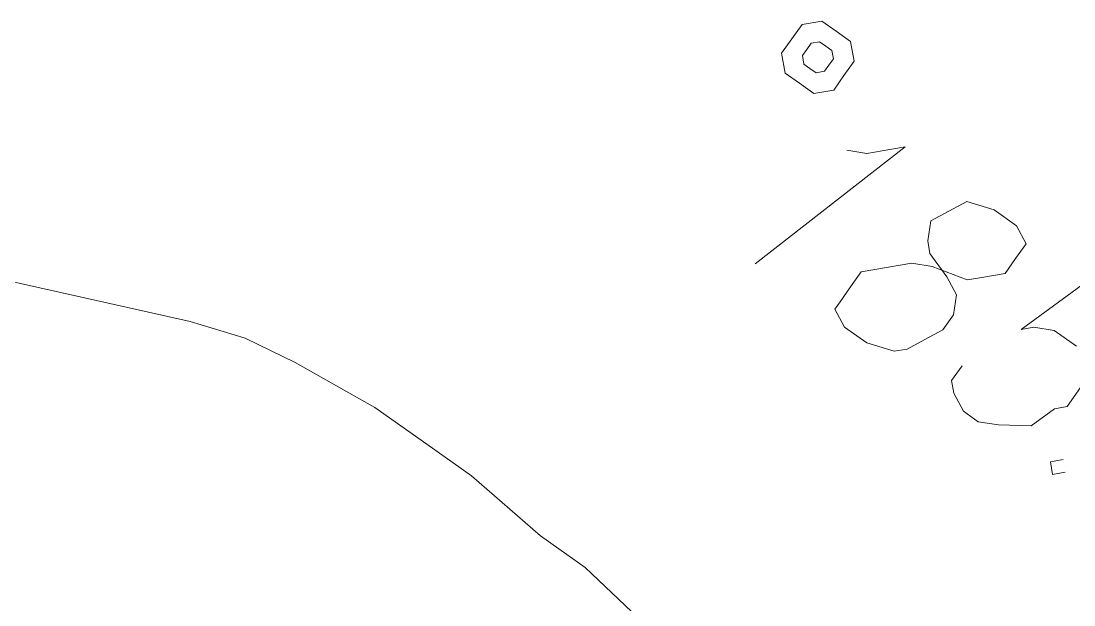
# Model space of a CAD drawing. Header units: millimetres. Extents: x -45570 to 57695, y -24100 to 57483.
# Drawn here: x 26740 to 31951, y -1506 to 1384 of the extents above; entities that cross this region are included whole.
import ezdxf

# ---------------------------------------------------------------- set-up
doc = ezdxf.new("R2010")
doc.units = ezdxf.units.MM
doc.layers.add('НВК_топо', color=9, linetype='Continuous', lineweight=9)

# ---------------------------------------------------------------- blocks, each defined once
blk = doc.blocks.new('ТОПО')
at = {"layer": 'НВК_топо'}
for p, q in [((31115.4, 761.1), (30374, 181.4)), ((30827.3, 744.1), (30926.9, 728.8)), ((30926.9, 728.8), (31115.4, 761.1)), ((31420.5, 490), (31331.6, 442.4)), ((31556.9, 448.7), (31420.5, 490)), ((31331.6, 442.4), (31242.8, 394.9)), ((31667.3, 370.6), (31556.9, 448.7)), ((31242.8, 394.9), (31227.5, 295.2)), ((31714.8, 281.7), (31667.3, 370.6)), ((27577.5, -103.4), (25862.5, 281.9)), ((31227.5, 295.2), (31238.3, 232.4)), ((31662.7, 208.1), (31714.8, 281.7)), ((31238.3, 232.4), (31322.6, 117.5)), ((30898.1, 141.8), (31023.7, 163.4)), ((31023.7, 163.4), (31149.4, 184.9)), ((31149.4, 184.9), (31249, 169.6)), ((31249, 169.6), (31422.2, 102.3)), ((31610.7, 134.5), (31662.7, 208.1)), ((30846, 68.3), (30898.1, 141.8)), ((31322.6, 117.5), (31370.1, 28.7)), ((31422.2, 102.3), (31485, 113)), ((31485, 113), (31610.7, 134.5)), ((32035.2, 110.2), (31690.5, -142.8)), ((30794, -5.3), (30846, 68.3)), ((31370.1, 28.7), (31354.9, -70.9)), ((30767.9, -42.1), (30794, -5.3)), ((30815.5, -131), (30767.9, -42.1)), ((27850.3, -186.1), (27577.5, -103.4)), ((31354.9, -70.9), (31302.8, -144.5)), ((30925.9, -209.1), (30815.5, -131)), ((31302.8, -144.5), (31213.9, -192.1)), ((31690.5, -142.8), (31753.3, -132)), ((31753.3, -132), (31852.9, -147.3)), ((31852.9, -147.3), (31963.3, -225.4)), ((28097.1, -305.5), (27850.3, -186.1)), ((31213.9, -192.1), (31125.1, -239.6)), ((31062.3, -250.4), (30925.9, -209.1)), ((31125.1, -239.6), (31062.3, -250.4)), ((28491, -529), (28097.1, -305.5)), ((31345.8, -395.8), (31397.9, -322.2)), ((31356.6, -458.6), (31345.8, -395.8)), ((31995.6, -413.9), (31917.5, -524.3)), ((31404.1, -547.5), (31356.6, -458.6)), ((28748.5, -711.2), (28491, -529)), ((31477.7, -599.6), (31404.1, -547.5)), ((31854.7, -535), (31739.8, -619.4)), ((31917.5, -524.3), (31854.7, -535)), ((31577.3, -614.8), (31477.7, -599.6)), ((31739.8, -619.4), (31577.3, -614.8)), ((28969.3, -867.4), (28748.5, -711.2)), ((31897.7, -786.3), (31834.9, -797.1)), ((31834.9, -797.1), (31845.6, -859.9)), ((29311.1, -1164.6), (28969.3, -867.4)), ((31845.6, -859.9), (31908.5, -849.1)), ((29531.9, -1320.8), (29311.1, -1164.6)), ((29763.4, -1539.8), (29531.9, -1320.8))]:
    blk.add_line(p, q, dxfattribs=at)
for points in [[(30774.9, 1333.2), (30703.8, 1383.6), (30605.4, 1366.7), (30555, 1295.6)], [(30812.6, 1113.4), (30862.9, 1184.5), (30846, 1282.9), (30774.9, 1333.2)], [(30555, 1295.6), (30504.7, 1224.5), (30521.6, 1126), (30592.7, 1075.7)], [(30722.9, 1259.7), (30692.4, 1281.2), (30650.2, 1274), (30628.6, 1243.5)], [(30739, 1165.4), (30760.6, 1195.9), (30753.3, 1238.1), (30722.9, 1259.7)], [(30628.6, 1243.5), (30607.1, 1213), (30614.3, 1170.9), (30644.8, 1149.3)], [(30644.8, 1149.3), (30675.2, 1127.7), (30717.4, 1134.9), (30739, 1165.4)], [(30592.7, 1075.7), (30663.8, 1025.4), (30762.3, 1042.2), (30812.6, 1113.4)]]:
    blk.add_lwpolyline(points, dxfattribs=at)

msp = doc.modelspace()

# ---------------------------------------------------------------- block references
at = {"layer": 'НВК_топо'}
msp.add_blockref('ТОПО', (0, 0), dxfattribs=at)

doc.saveas('drawing.dxf')
